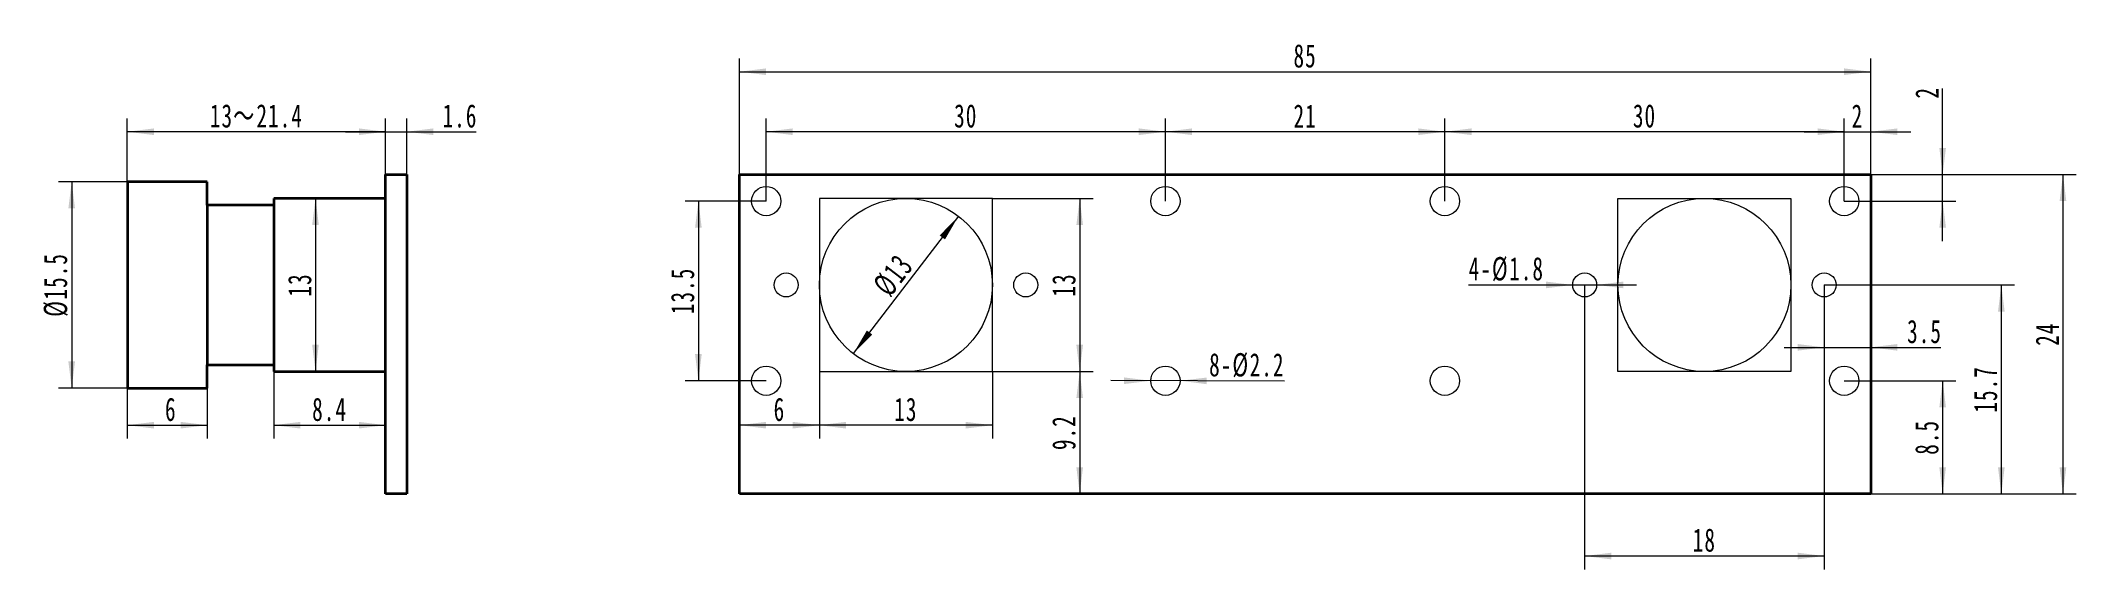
# Model space of a CAD drawing. Header units: millimetres. Extents: x -294 to -141, y 146 to 186.
import ezdxf

# ---------------------------------------------------------------- set-up
doc = ezdxf.new("R2010")
doc.units = ezdxf.units.MM
doc.layers.get('0').update_dxf_attribs({"lineweight": 35})
for name, color, linetype, lineweight in [('尺寸线层', 3, 'Continuous', 18), ('粗实线层', 7, 'Continuous', 35), ('细实线层', 7, 'Continuous', 18)]:
    doc.layers.add(name, color=color, linetype=linetype, lineweight=lineweight)
doc.styles.add('标准', font='', dxfattribs={"width": 0.667})
doc.styles.get('标准').set_extended_font_data('宋体')
doc.dimstyles.new('GB_尺寸', dxfattribs={"dimscale": 0.5, "dimtxt": 3.5, "dimasz": 4, "dimexe": 2, "dimexo": 0, "dimtad": 1, "dimdsep": 46, "dimtxsty": '标准', "dimblk": '_CAXARROW', "dimcen": 0, "dimdle": 6, "dimazin": 2, "dimtfac": 0.707107, "dimtdec": 3, "dimtmove": 2, "dimatfit": 3, "dimfxl": 1, "dimfrac": 2, "dimtolj": 1, "dimtzin": 0, "dimarcsym": 1})

# ---------------------------------------------------------------- blocks, each defined once
blk = doc.blocks.new('*X2')
at = {"layer": '尺寸线层', "linetype": 'Continuous'}
for points in [[(-241.25, 183.37), (-239.25, 183.62), (-239.25, 183.12)], [(-156.25, 183.37), (-158.25, 183.62), (-158.25, 183.12)]]:
    blk.add_hatch(color=0, dxfattribs=at).paths.add_polyline_path(points, flags=0)
at = {"layer": '尺寸线层', "color": 0, "linetype": 'Continuous'}
for p, q in [((-241.25, 175.65), (-241.25, 184.37)), ((-156.25, 175.65), (-156.25, 184.37)), ((-241.25, 183.37), (-156.25, 183.37))]:
    blk.add_line(p, q, dxfattribs=at)
at = {"layer": '尺寸线层', "color": 0, "insert": (-198.75, 184.55), "char_height": 1.75, "width": 3.5, "attachment_point": 5, "line_spacing_factor": 1.15057, "style": '标准'}
blk.add_mtext('\\T1.1;85', dxfattribs=at)
blk = doc.blocks.new('_CAXARROW')
blk.add_hatch(color=0).paths.add_polyline_path([(0, 0), (-1, 0.125), (-1, -0.125)], flags=0)
blk = doc.blocks.new('*X3')
at = {"layer": '尺寸线层', "linetype": 'Continuous'}
for points in [[(-141.81, 175.65), (-141.56, 173.65), (-142.06, 173.65)], [(-141.81, 151.65), (-141.56, 153.65), (-142.06, 153.65)]]:
    blk.add_hatch(color=0, dxfattribs=at).paths.add_polyline_path(points, flags=0)
at = {"layer": '尺寸线层', "color": 0, "linetype": 'Continuous'}
for p, q in [((-156.25, 175.65), (-140.81, 175.65)), ((-141.81, 175.65), (-141.81, 151.65)), ((-156.25, 151.65), (-140.81, 151.65))]:
    blk.add_line(p, q, dxfattribs=at)
at = {"layer": '尺寸线层', "color": 0, "insert": (-142.99, 163.65), "char_height": 1.75, "width": 3.5, "attachment_point": 5, "rotation": 90, "line_spacing_factor": 1.15057, "style": '标准'}
blk.add_mtext('\\T1.1;24', dxfattribs=at)
blk = doc.blocks.new('*X4')
at = {"layer": '尺寸线层', "linetype": 'Continuous'}
for points in [[(-150.85, 160.15), (-150.6, 158.15), (-151.1, 158.15)], [(-150.85, 151.65), (-150.6, 153.65), (-151.1, 153.65)]]:
    blk.add_hatch(color=0, dxfattribs=at).paths.add_polyline_path(points, flags=0)
at = {"layer": '尺寸线层', "color": 0, "linetype": 'Continuous'}
for p, q in [((-158.25, 160.15), (-149.85, 160.15)), ((-150.85, 160.15), (-150.85, 151.65)), ((-156.25, 151.65), (-149.85, 151.65))]:
    blk.add_line(p, q, dxfattribs=at)
at = {"layer": '尺寸线层', "color": 0, "insert": (-152.03, 155.9), "char_height": 1.75, "width": 4.9898, "attachment_point": 5, "rotation": 90, "line_spacing_factor": 1.15057, "style": '标准'}
blk.add_mtext('\\T1.1;8.5', dxfattribs=at)
blk = doc.blocks.new('*X5')
at = {"layer": '尺寸线层', "linetype": 'Continuous'}
for points in [[(-150.85, 175.65), (-151.1, 177.65), (-150.6, 177.65)], [(-150.85, 173.65), (-151.1, 171.65), (-150.6, 171.65)]]:
    blk.add_hatch(color=0, dxfattribs=at).paths.add_polyline_path(points, flags=0)
at = {"layer": '尺寸线层', "color": 0, "linetype": 'Continuous'}
for p, q in [((-150.85, 170.65), (-150.85, 182.12)), ((-156.25, 175.65), (-149.85, 175.65)), ((-158.25, 173.65), (-149.85, 173.65))]:
    blk.add_line(p, q, dxfattribs=at)
at = {"layer": '尺寸线层', "color": 0, "insert": (-152.03, 181.79), "char_height": 1.75, "width": 3.5, "attachment_point": 5, "rotation": 90, "line_spacing_factor": 1.15057, "style": '标准'}
blk.add_mtext('\\T1.1;2', dxfattribs=at)
blk = doc.blocks.new('*X6')
at = {"layer": '尺寸线层', "linetype": 'Continuous'}
for points in [[(-158.25, 178.86), (-160.25, 179.11), (-160.25, 178.61)], [(-156.25, 178.86), (-154.25, 179.11), (-154.25, 178.61)]]:
    blk.add_hatch(color=0, dxfattribs=at).paths.add_polyline_path(points, flags=0)
at = {"layer": '尺寸线层', "color": 0, "linetype": 'Continuous'}
for p, q in [((-158.25, 173.65), (-158.25, 179.86)), ((-156.25, 175.65), (-156.25, 179.86)), ((-161.25, 178.86), (-153.25, 178.86))]:
    blk.add_line(p, q, dxfattribs=at)
at = {"layer": '尺寸线层', "color": 0, "insert": (-157.25, 180.04), "char_height": 1.75, "width": 3.5, "attachment_point": 5, "line_spacing_factor": 1.15057, "style": '标准'}
blk.add_mtext('\\T1.1;2', dxfattribs=at)
blk = doc.blocks.new('*X7')
at = {"layer": '尺寸线层', "linetype": 'Continuous'}
for points in [[(-188.25, 178.86), (-186.25, 178.61), (-186.25, 179.11)], [(-158.25, 178.86), (-160.25, 178.61), (-160.25, 179.11)]]:
    blk.add_hatch(color=0, dxfattribs=at).paths.add_polyline_path(points, flags=0)
at = {"layer": '尺寸线层', "color": 0, "linetype": 'Continuous'}
for p, q in [((-188.25, 173.65), (-188.25, 179.86)), ((-158.25, 173.65), (-158.25, 179.86)), ((-158.25, 178.86), (-188.25, 178.86))]:
    blk.add_line(p, q, dxfattribs=at)
at = {"layer": '尺寸线层', "color": 0, "insert": (-173.25, 180.04), "char_height": 1.75, "width": 3.5, "attachment_point": 5, "line_spacing_factor": 1.15057, "style": '标准'}
blk.add_mtext('\\T1.1;30', dxfattribs=at)
blk = doc.blocks.new('*X8')
at = {"layer": '尺寸线层', "linetype": 'Continuous'}
for points in [[(-209.25, 178.86), (-207.25, 178.61), (-207.25, 179.11)], [(-188.25, 178.86), (-190.25, 178.61), (-190.25, 179.11)]]:
    blk.add_hatch(color=0, dxfattribs=at).paths.add_polyline_path(points, flags=0)
at = {"layer": '尺寸线层', "color": 0, "linetype": 'Continuous'}
for p, q in [((-209.25, 173.65), (-209.25, 179.86)), ((-188.25, 173.65), (-188.25, 179.86)), ((-188.25, 178.86), (-209.25, 178.86))]:
    blk.add_line(p, q, dxfattribs=at)
at = {"layer": '尺寸线层', "color": 0, "insert": (-198.75, 180.04), "char_height": 1.75, "width": 3.5, "attachment_point": 5, "line_spacing_factor": 1.15057, "style": '标准'}
blk.add_mtext('\\T1.1;21', dxfattribs=at)
blk = doc.blocks.new('*X9')
at = {"layer": '尺寸线层', "linetype": 'Continuous'}
for points in [[(-239.25, 178.86), (-237.25, 178.61), (-237.25, 179.11)], [(-209.25, 178.86), (-211.25, 178.61), (-211.25, 179.11)]]:
    blk.add_hatch(color=0, dxfattribs=at).paths.add_polyline_path(points, flags=0)
at = {"layer": '尺寸线层', "color": 0, "linetype": 'Continuous'}
for p, q in [((-239.25, 173.65), (-239.25, 179.86)), ((-209.25, 173.65), (-209.25, 179.86)), ((-209.25, 178.86), (-239.25, 178.86))]:
    blk.add_line(p, q, dxfattribs=at)
at = {"layer": '尺寸线层', "color": 0, "insert": (-224.25, 180.04), "char_height": 1.75, "width": 3.5, "attachment_point": 5, "line_spacing_factor": 1.15057, "style": '标准'}
blk.add_mtext('\\T1.1;30', dxfattribs=at)
blk = doc.blocks.new('*X10')
at = {"layer": '尺寸线层', "linetype": 'Continuous'}
for points in [[(-159.75, 162.66), (-161.75, 162.91), (-161.75, 162.41)], [(-156.25, 162.66), (-154.25, 162.91), (-154.25, 162.41)]]:
    blk.add_hatch(color=0, dxfattribs=at).paths.add_polyline_path(points, flags=0)
at = {"layer": '尺寸线层', "color": 0, "linetype": 'Continuous'}
for p, q in [((-159.75, 167.35), (-159.75, 161.66)), ((-156.25, 167.35), (-156.25, 161.66)), ((-162.75, 162.66), (-150.98, 162.66))]:
    blk.add_line(p, q, dxfattribs=at)
at = {"layer": '尺寸线层', "color": 0, "insert": (-152.21, 163.84), "char_height": 1.75, "width": 4.9377, "attachment_point": 5, "line_spacing_factor": 1.15057, "style": '标准'}
blk.add_mtext('\\T1.1;3.5', dxfattribs=at)
blk = doc.blocks.new('*X11')
at = {"layer": '尺寸线层', "linetype": 'Continuous'}
for points in [[(-146.44, 167.35), (-146.19, 165.35), (-146.69, 165.35)], [(-146.44, 151.65), (-146.19, 153.65), (-146.69, 153.65)]]:
    blk.add_hatch(color=0, dxfattribs=at).paths.add_polyline_path(points, flags=0)
at = {"layer": '尺寸线层', "color": 0, "linetype": 'Continuous'}
for p, q in [((-159.75, 167.35), (-145.44, 167.35)), ((-146.44, 167.35), (-146.44, 151.65)), ((-156.25, 151.65), (-145.44, 151.65))]:
    blk.add_line(p, q, dxfattribs=at)
at = {"layer": '尺寸线层', "color": 0, "insert": (-147.62, 159.5), "char_height": 1.75, "width": 6.6044, "attachment_point": 5, "rotation": 90, "line_spacing_factor": 1.15057, "style": '标准'}
blk.add_mtext('\\T1.1;15.7', dxfattribs=at)
blk = doc.blocks.new('*X12')
at = {"layer": '尺寸线层', "linetype": 'Continuous'}
for points in [[(-177.75, 146.98), (-175.75, 146.73), (-175.75, 147.23)], [(-159.75, 146.98), (-161.75, 146.73), (-161.75, 147.23)]]:
    blk.add_hatch(color=0, dxfattribs=at).paths.add_polyline_path(points, flags=0)
at = {"layer": '尺寸线层', "color": 0, "linetype": 'Continuous'}
for p, q in [((-177.75, 167.35), (-177.75, 145.98)), ((-159.75, 167.35), (-159.75, 145.98)), ((-159.75, 146.98), (-177.75, 146.98))]:
    blk.add_line(p, q, dxfattribs=at)
at = {"layer": '尺寸线层', "color": 0, "insert": (-168.75, 148.17), "char_height": 1.75, "width": 3.5, "attachment_point": 5, "line_spacing_factor": 1.15057, "style": '标准'}
blk.add_mtext('\\T1.1;18', dxfattribs=at)
blk = doc.blocks.new('*X13')
at = {"layer": '尺寸线层', "linetype": 'Continuous'}
for points in [[(-215.69, 173.85), (-215.44, 171.85), (-215.94, 171.85)], [(-215.69, 160.85), (-215.44, 162.85), (-215.94, 162.85)]]:
    blk.add_hatch(color=0, dxfattribs=at).paths.add_polyline_path(points, flags=0)
at = {"layer": '尺寸线层', "color": 0, "linetype": 'Continuous'}
for p, q in [((-222.25, 173.85), (-214.69, 173.85)), ((-215.69, 173.85), (-215.69, 160.85)), ((-222.25, 160.85), (-214.69, 160.85))]:
    blk.add_line(p, q, dxfattribs=at)
at = {"layer": '尺寸线层', "color": 0, "insert": (-216.87, 167.35), "char_height": 1.75, "width": 3.5, "attachment_point": 5, "rotation": 90, "line_spacing_factor": 1.15057, "style": '标准'}
blk.add_mtext('\\T1.1;13', dxfattribs=at)
blk = doc.blocks.new('*X14')
at = {"layer": '尺寸线层', "linetype": 'Continuous'}
for points in [[(-235.25, 156.81), (-233.25, 156.56), (-233.25, 157.06)], [(-222.25, 156.81), (-224.25, 156.56), (-224.25, 157.06)]]:
    blk.add_hatch(color=0, dxfattribs=at).paths.add_polyline_path(points, flags=0)
at = {"layer": '尺寸线层', "color": 0, "linetype": 'Continuous'}
for p, q in [((-235.25, 160.85), (-235.25, 155.81)), ((-222.25, 160.85), (-222.25, 155.81)), ((-222.25, 156.81), (-235.25, 156.81))]:
    blk.add_line(p, q, dxfattribs=at)
at = {"layer": '尺寸线层', "color": 0, "insert": (-228.75, 157.99), "char_height": 1.75, "width": 3.5, "attachment_point": 5, "line_spacing_factor": 1.15057, "style": '标准'}
blk.add_mtext('\\T1.1;13', dxfattribs=at)
blk = doc.blocks.new('*X15')
at = {"layer": '尺寸线层', "linetype": 'Continuous'}
for points in [[(-224.8, 172.51), (-225.81, 170.77), (-226.21, 171.07)], [(-232.7, 162.19), (-231.28, 163.62), (-231.68, 163.93)]]:
    blk.add_hatch(color=0, dxfattribs=at).paths.add_polyline_path(points, flags=0)
at = {"layer": '尺寸线层', "color": 0, "linetype": 'Continuous'}
blk.add_line((-224.8, 172.51), (-232.7, 162.19), dxfattribs=at)
at = {"layer": '尺寸线层', "color": 0, "insert": (-229.69, 168.07), "char_height": 1.75, "width": 5.5115, "attachment_point": 5, "rotation": 52.5766, "line_spacing_factor": 1.15057, "style": '标准'}
blk.add_mtext('\\T1.1;%%C13', dxfattribs=at)
blk = doc.blocks.new('*X16')
at = {"layer": '尺寸线层', "linetype": 'Continuous'}
for points in [[(-215.69, 160.85), (-215.44, 158.85), (-215.94, 158.85)], [(-215.69, 151.65), (-215.44, 153.65), (-215.94, 153.65)]]:
    blk.add_hatch(color=0, dxfattribs=at).paths.add_polyline_path(points, flags=0)
at = {"layer": '尺寸线层', "color": 0, "linetype": 'Continuous'}
for p, q in [((-222.25, 160.85), (-214.69, 160.85)), ((-215.69, 160.85), (-215.69, 151.65)), ((-222.25, 151.65), (-214.69, 151.65))]:
    blk.add_line(p, q, dxfattribs=at)
at = {"layer": '尺寸线层', "color": 0, "insert": (-216.87, 156.25), "char_height": 1.75, "width": 4.9898, "attachment_point": 5, "rotation": 90, "line_spacing_factor": 1.15057, "style": '标准'}
blk.add_mtext('\\T1.1;9.2', dxfattribs=at)
blk = doc.blocks.new('*X17')
at = {"layer": '尺寸线层', "linetype": 'Continuous'}
for points in [[(-241.25, 156.81), (-239.25, 156.56), (-239.25, 157.06)], [(-235.25, 156.81), (-237.25, 156.56), (-237.25, 157.06)]]:
    blk.add_hatch(color=0, dxfattribs=at).paths.add_polyline_path(points, flags=0)
at = {"layer": '尺寸线层', "color": 0, "linetype": 'Continuous'}
for p, q in [((-241.25, 160.85), (-241.25, 155.81)), ((-235.25, 160.85), (-235.25, 155.81)), ((-235.25, 156.81), (-241.25, 156.81))]:
    blk.add_line(p, q, dxfattribs=at)
at = {"layer": '尺寸线层', "color": 0, "insert": (-238.25, 157.99), "char_height": 1.75, "width": 3.5, "attachment_point": 5, "line_spacing_factor": 1.15057, "style": '标准'}
blk.add_mtext('\\T1.1;6', dxfattribs=at)
blk = doc.blocks.new('*X18')
at = {"layer": '尺寸线层', "linetype": 'Continuous'}
for points in [[(-291.43, 175.1), (-291.18, 173.1), (-291.68, 173.1)], [(-291.43, 159.6), (-291.18, 161.6), (-291.68, 161.6)]]:
    blk.add_hatch(color=0, dxfattribs=at).paths.add_polyline_path(points, flags=0)
at = {"layer": '尺寸线层', "color": 0, "linetype": 'Continuous'}
for p, q in [((-287.25, 175.1), (-292.43, 175.1)), ((-291.43, 175.1), (-291.43, 159.6)), ((-287.25, 159.6), (-292.43, 159.6))]:
    blk.add_line(p, q, dxfattribs=at)
at = {"layer": '尺寸线层', "color": 0, "insert": (-292.61, 167.35), "char_height": 1.75, "width": 9.1841, "attachment_point": 5, "rotation": 90, "line_spacing_factor": 1.15057, "style": '标准'}
blk.add_mtext('\\T1.1;%%C15.5', dxfattribs=at)
blk = doc.blocks.new('*X19')
at = {"layer": '尺寸线层', "linetype": 'Continuous'}
for points in [[(-273.11, 173.85), (-272.86, 171.85), (-273.36, 171.85)], [(-273.11, 160.85), (-272.86, 162.85), (-273.36, 162.85)]]:
    blk.add_hatch(color=0, dxfattribs=at).paths.add_polyline_path(points, flags=0)
at = {"layer": '尺寸线层', "color": 0, "linetype": 'Continuous'}
for p, q in [((-271.6, 173.85), (-274.11, 173.85)), ((-273.11, 173.85), (-273.11, 160.85)), ((-272.77, 160.85), (-274.11, 160.85))]:
    blk.add_line(p, q, dxfattribs=at)
at = {"layer": '尺寸线层', "color": 0, "insert": (-274.29, 167.35), "char_height": 1.75, "width": 3.5, "attachment_point": 5, "rotation": 90, "line_spacing_factor": 1.15057, "style": '标准'}
blk.add_mtext('\\T1.1;13', dxfattribs=at)
blk = doc.blocks.new('*X20')
at = {"layer": '尺寸线层', "linetype": 'Continuous'}
for points in [[(-276.25, 156.81), (-274.25, 157.06), (-274.25, 156.56)], [(-267.85, 156.81), (-269.85, 157.06), (-269.85, 156.56)]]:
    blk.add_hatch(color=0, dxfattribs=at).paths.add_polyline_path(points, flags=0)
at = {"layer": '尺寸线层', "color": 0, "linetype": 'Continuous'}
for p, q in [((-276.25, 160.85), (-276.25, 155.81)), ((-267.85, 160.85), (-267.85, 155.81)), ((-276.25, 156.81), (-267.85, 156.81))]:
    blk.add_line(p, q, dxfattribs=at)
at = {"layer": '尺寸线层', "color": 0, "insert": (-272.05, 157.99), "char_height": 1.75, "width": 5.0811, "attachment_point": 5, "line_spacing_factor": 1.15057, "style": '标准'}
blk.add_mtext('\\T1.1;8.4', dxfattribs=at)
blk = doc.blocks.new('*X21')
at = {"layer": '尺寸线层', "linetype": 'Continuous'}
for points in [[(-287.25, 156.81), (-285.25, 157.06), (-285.25, 156.56)], [(-281.25, 156.81), (-283.25, 157.06), (-283.25, 156.56)]]:
    blk.add_hatch(color=0, dxfattribs=at).paths.add_polyline_path(points, flags=0)
at = {"layer": '尺寸线层', "color": 0, "linetype": 'Continuous'}
for p, q in [((-287.25, 175.1), (-287.25, 155.81)), ((-281.25, 175.1), (-281.25, 155.81)), ((-287.25, 156.81), (-281.25, 156.81))]:
    blk.add_line(p, q, dxfattribs=at)
at = {"layer": '尺寸线层', "color": 0, "insert": (-283.98, 157.99), "char_height": 1.75, "width": 3.5, "attachment_point": 5, "line_spacing_factor": 1.15057, "style": '标准'}
blk.add_mtext('\\T1.1;6', dxfattribs=at)
blk = doc.blocks.new('*X22')
at = {"layer": '尺寸线层', "linetype": 'Continuous'}
for points in [[(-287.25, 178.86), (-285.25, 178.61), (-285.25, 179.11)], [(-267.85, 178.86), (-269.85, 178.61), (-269.85, 179.11)]]:
    blk.add_hatch(color=0, dxfattribs=at).paths.add_polyline_path(points, flags=0)
at = {"layer": '尺寸线层', "color": 0, "linetype": 'Continuous'}
for p, q in [((-287.25, 175.1), (-287.25, 179.86)), ((-267.85, 173.85), (-267.85, 179.86)), ((-267.85, 178.86), (-287.25, 178.86))]:
    blk.add_line(p, q, dxfattribs=at)
at = {"layer": '尺寸线层', "color": 0, "insert": (-277.55, 180.04), "char_height": 1.75, "width": 13.8609, "attachment_point": 5, "line_spacing_factor": 1.15057, "style": '标准'}
blk.add_mtext('\\T1.1;13～21.4', dxfattribs=at)
blk = doc.blocks.new('*X23')
at = {"layer": '尺寸线层', "linetype": 'Continuous'}
for points in [[(-267.85, 178.86), (-269.85, 179.11), (-269.85, 178.61)], [(-266.25, 178.86), (-264.25, 179.11), (-264.25, 178.61)]]:
    blk.add_hatch(color=0, dxfattribs=at).paths.add_polyline_path(points, flags=0)
at = {"layer": '尺寸线层', "color": 0, "linetype": 'Continuous'}
for p, q in [((-267.85, 175.65), (-267.85, 179.86)), ((-266.25, 175.65), (-266.25, 179.86)), ((-270.85, 178.86), (-261.05, 178.86))]:
    blk.add_line(p, q, dxfattribs=at)
at = {"layer": '尺寸线层', "color": 0, "insert": (-262.25, 180.04), "char_height": 1.75, "width": 4.7942, "attachment_point": 5, "line_spacing_factor": 1.15057, "style": '标准'}
blk.add_mtext('\\T1.1;1.6', dxfattribs=at)
blk = doc.blocks.new('*X24')
at = {"layer": '尺寸线层', "linetype": 'Continuous'}
for points in [[(-178.65, 167.35), (-180.65, 167.6), (-180.65, 167.1)], [(-176.85, 167.35), (-174.85, 167.6), (-174.85, 167.1)]]:
    blk.add_hatch(color=0, dxfattribs=at).paths.add_polyline_path(points, flags=0)
at = {"layer": '尺寸线层', "color": 0, "linetype": 'Continuous'}
blk.add_line((-186.47, 167.35), (-173.85, 167.35), dxfattribs=at)
at = {"layer": '尺寸线层', "color": 0, "insert": (-183.63, 168.53), "char_height": 1.75, "width": 11.3856, "attachment_point": 5, "line_spacing_factor": 1.15057, "style": '标准'}
blk.add_mtext('\\T1.1;4-%%C1.8', dxfattribs=at)
blk = doc.blocks.new('*X25')
at = {"layer": '尺寸线层', "linetype": 'Continuous'}
for points in [[(-244.34, 173.65), (-244.09, 171.65), (-244.59, 171.65)], [(-244.34, 160.15), (-244.09, 162.15), (-244.59, 162.15)]]:
    blk.add_hatch(color=0, dxfattribs=at).paths.add_polyline_path(points, flags=0)
at = {"layer": '尺寸线层', "color": 0, "linetype": 'Continuous'}
for p, q in [((-239.25, 173.65), (-245.34, 173.65)), ((-244.34, 173.65), (-244.34, 160.15)), ((-239.25, 160.15), (-245.34, 160.15))]:
    blk.add_line(p, q, dxfattribs=at)
at = {"layer": '尺寸线层', "color": 0, "insert": (-245.52, 166.9), "char_height": 1.75, "width": 6.5914, "attachment_point": 5, "rotation": 90, "line_spacing_factor": 1.15057, "style": '标准'}
blk.add_mtext('\\T1.1;13.5', dxfattribs=at)
blk = doc.blocks.new('*X26')
at = {"layer": '尺寸线层', "linetype": 'Continuous'}
for points in [[(-210.35, 160.15), (-212.35, 159.9), (-212.35, 160.4)], [(-208.15, 160.15), (-206.15, 159.89), (-206.15, 160.39)]]:
    blk.add_hatch(color=0, dxfattribs=at).paths.add_polyline_path(points, flags=0)
at = {"layer": '尺寸线层', "color": 0, "linetype": 'Continuous'}
blk.add_line((-200.3, 160.13), (-213.35, 160.16), dxfattribs=at)
at = {"layer": '尺寸线层', "color": 0, "insert": (-203.13, 161.31), "char_height": 1.75, "width": 11.3465, "attachment_point": 5, "rotation": 359.8924, "line_spacing_factor": 1.15057, "style": '标准'}
blk.add_mtext('\\T1.1;8-%%C2.2', dxfattribs=at)

msp = doc.modelspace()

# ---------------------------------------------------------------- linework, layer by layer
at = {"layer": '粗实线层'}
for p, q in [((-281.246, 175.098), (-287.246, 175.098)), ((-287.246, 175.098), (-287.246, 159.598)), ((-281.246, 173.348), (-281.246, 175.098)), ((-267.846, 151.648), (-267.846, 175.648)), ((-267.846, 175.648), (-266.246, 175.648)), ((-266.246, 175.648), (-266.246, 151.648)), ((-241.246, 175.648), (-156.246, 175.648)), ((-241.246, 151.648), (-241.246, 175.648)), ((-156.246, 175.648), (-156.246, 151.648)), ((-276.246, 173.348), (-281.246, 173.348)), ((-281.246, 173.348), (-281.246, 161.348)), ((-267.846, 173.848), (-276.246, 173.848)), ((-276.246, 173.848), (-276.246, 160.848)), ((-276.246, 173.848), (-276.246, 173.348)), ((-281.246, 161.348), (-276.246, 161.348)), ((-281.246, 159.598), (-281.246, 161.348)), ((-276.246, 160.848), (-267.846, 160.848)), ((-287.246, 159.598), (-281.246, 159.598)), ((-266.246, 151.648), (-267.846, 151.648)), ((-156.246, 151.648), (-241.246, 151.648))]:
    msp.add_line(p, q, dxfattribs=at)
at = {"layer": '细实线层'}
for p, q in [((-222.246, 173.848), (-235.246, 173.848)), ((-235.246, 173.848), (-235.246, 160.848)), ((-222.246, 160.848), (-222.246, 173.848)), ((-175.246, 160.848), (-175.246, 173.848)), ((-175.246, 173.848), (-162.246, 173.848)), ((-162.246, 173.848), (-162.246, 160.848)), ((-156.246, 151.648), (-156.246, 167.348)), ((-235.246, 160.848), (-222.246, 160.848)), ((-162.246, 160.848), (-175.246, 160.848)), ((-156.246, 151.648), (-156.246, 160.848))]:
    msp.add_line(p, q, dxfattribs=at)
for centre, radius in [((-239.246, 173.648), 1.1), ((-209.246, 173.648), 1.1), ((-188.246, 173.648), 1.1), ((-158.246, 173.648), 1.1), ((-228.746, 167.348), 6.5), ((-168.746, 167.348), 6.5), ((-237.746, 167.348), 0.9), ((-219.746, 167.348), 0.9), ((-177.746, 167.348), 0.9), ((-159.746, 167.348), 0.9), ((-239.246, 160.148), 1.1), ((-209.246, 160.148), 1.1), ((-188.246, 160.148), 1.1), ((-158.246, 160.148), 1.1)]:
    msp.add_circle(centre, radius, dxfattribs=at)

# ---------------------------------------------------------------- dimensions: what is measured, and where the dimension line sits
at = {"layer": '尺寸线层'}
for base, p1, p2, picture, middle in [((-156.246, 183.373), (-241.246, 175.648), (-156.246, 175.648), '*X2', (-198.746, 184.551)), ((-239.246, 178.86), (-209.246, 173.648), (-239.246, 173.648), '*X9', (-224.246, 180.038)), ((-209.246, 178.86), (-188.246, 173.648), (-209.246, 173.648), '*X8', (-198.746, 180.043)), ((-188.246, 178.86), (-158.246, 173.648), (-188.246, 173.648), '*X7', (-173.246, 180.038)), ((-156.246, 178.86), (-158.246, 173.648), (-156.246, 175.648), '*X6', (-157.246, 180.038)), ((-177.746, 146.984), (-159.746, 167.348), (-177.746, 167.348), '*X12', (-168.746, 148.166)), ((-267.846, 156.811), (-276.246, 160.848), (-267.846, 160.848), '*X20', (-272.046, 157.989)), ((-241.246, 156.811), (-235.246, 160.848), (-241.246, 160.848), '*X17', (-238.246, 157.989)), ((-235.246, 156.811), (-222.246, 160.848), (-235.246, 160.848), '*X14', (-228.746, 157.993))]:
    dim = msp.add_linear_dim(base=base, p1=p1, p2=p2, dimstyle='GB_尺寸', override={"dimsah": 1, "dimtfill": 1, "dimtzin": 0}, dxfattribs=at)
    dim.commit()
    dim.dimension.update_dxf_attribs({"geometry": picture, "text_midpoint": middle})
for base, p1, p2, angle, picture, middle in [((-150.851, 175.648), (-158.246, 173.648), (-156.246, 175.648), 90, '*X5', (-152.028, 181.793)), ((-266.246, 178.86), (-267.846, 175.648), (-266.246, 175.648), 180, '*X23', (-262.248, 180.043))]:
    dim = msp.add_linear_dim(base=base, p1=p1, p2=p2, angle=angle, dimstyle='GB_尺寸', override={"dimsah": 1, "dimtfill": 1, "dimtzin": 0}, dxfattribs=at)
    dim.commit()
    dim.dimension.update_dxf_attribs({"geometry": picture, "text_midpoint": middle, "dimtype": 160})
dim = msp.add_linear_dim(base=(-287.246, 178.86), p1=(-267.846, 173.848), p2=(-287.246, 175.098), text='13～21.4', dimstyle='GB_尺寸', override={"dimsah": 1, "dimtfill": 1}, dxfattribs=at)
dim.commit()
dim.dimension.update_dxf_attribs({"geometry": '*X22', "text_midpoint": (-277.546, 180.043)})
for base, p1, p2, angle, override, picture, middle in [((-291.426, 159.598), (-287.246, 175.098), (-287.246, 159.598), 270, {"dimpost": '%%C<>', "dimsah": 1, "dimtfill": 1, "dimtzin": 0}, '*X18', (-292.609, 167.348)), ((-141.808, 151.648), (-156.246, 175.648), (-156.246, 151.648), 90, {"dimsah": 1, "dimtfill": 1, "dimtzin": 0}, '*X3', (-142.986, 163.648)), ((-273.109, 160.848), (-271.596, 173.848), (-272.765, 160.848), 270, {"dimsah": 1, "dimtfill": 1, "dimtzin": 0}, '*X19', (-274.291, 167.348)), ((-244.341, 160.148), (-239.246, 173.648), (-239.246, 160.148), 90, {"dimsah": 1, "dimtfill": 1, "dimtzin": 0}, '*X25', (-245.523, 166.898)), ((-215.69, 160.848), (-222.246, 173.848), (-222.246, 160.848), 90, {"dimsah": 1, "dimtfill": 1, "dimtzin": 0}, '*X13', (-216.872, 167.348)), ((-146.435, 151.648), (-159.746, 167.348), (-156.246, 151.648), 90, {"dimsah": 1, "dimtfill": 1, "dimtzin": 0}, '*X11', (-147.618, 159.498)), ((-215.69, 151.648), (-222.246, 160.848), (-222.246, 151.648), 90, {"dimsah": 1, "dimtfill": 1, "dimtzin": 0}, '*X16', (-216.867, 156.248)), ((-150.851, 151.648), (-158.246, 160.148), (-156.246, 151.648), 90, {"dimsah": 1, "dimtfill": 1, "dimtzin": 0}, '*X4', (-152.028, 155.898))]:
    dim = msp.add_linear_dim(base=base, p1=p1, p2=p2, angle=angle, dimstyle='GB_尺寸', override=override, dxfattribs=at)
    dim.commit()
    dim.dimension.update_dxf_attribs({"geometry": picture, "text_midpoint": middle})
for base, p1, p2, picture, middle in [((-281.246, 156.811), (-287.246, 175.098), (-281.246, 175.098), '*X21', (-283.976, 157.989)), ((-156.246, 162.662), (-159.746, 167.348), (-156.246, 167.348), '*X10', (-152.212, 163.84))]:
    dim = msp.add_linear_dim(base=base, p1=p1, p2=p2, dimstyle='GB_尺寸', override={"dimsah": 1, "dimtfill": 1, "dimtzin": 0}, dxfattribs=at)
    dim.commit()
    dim.dimension.update_dxf_attribs({"geometry": picture, "text_midpoint": middle, "dimtype": 160})
for p1, p2, override, picture, middle in [((-232.696, 162.186), (-224.796, 172.51), {"dimpost": '%%C<>', "dimsah": 1, "dimtfill": 1, "dimtzin": 0}, '*X15', (-228.746, 167.348)), ((-176.846, 167.348), (-178.646, 167.348), {"dimpost": '4-%%C<>', "dimsah": 1, "dimtfill": 1, "dimtzin": 0}, '*X24', (-183.629, 167.348)), ((-210.346, 160.15), (-208.146, 160.146), {"dimpost": '8-%%C<>', "dimsah": 1, "dimtfill": 1, "dimtzin": 0}, '*X26', (-203.132, 160.136))]:
    dim = msp.add_diameter_dim_2p(p1=p1, p2=p2, dimstyle='GB_尺寸', override=override, dxfattribs=at)
    dim.commit()
    dim.dimension.update_dxf_attribs({"geometry": picture, "text_midpoint": middle, "dimtype": 163})

doc.saveas('drawing.dxf')
